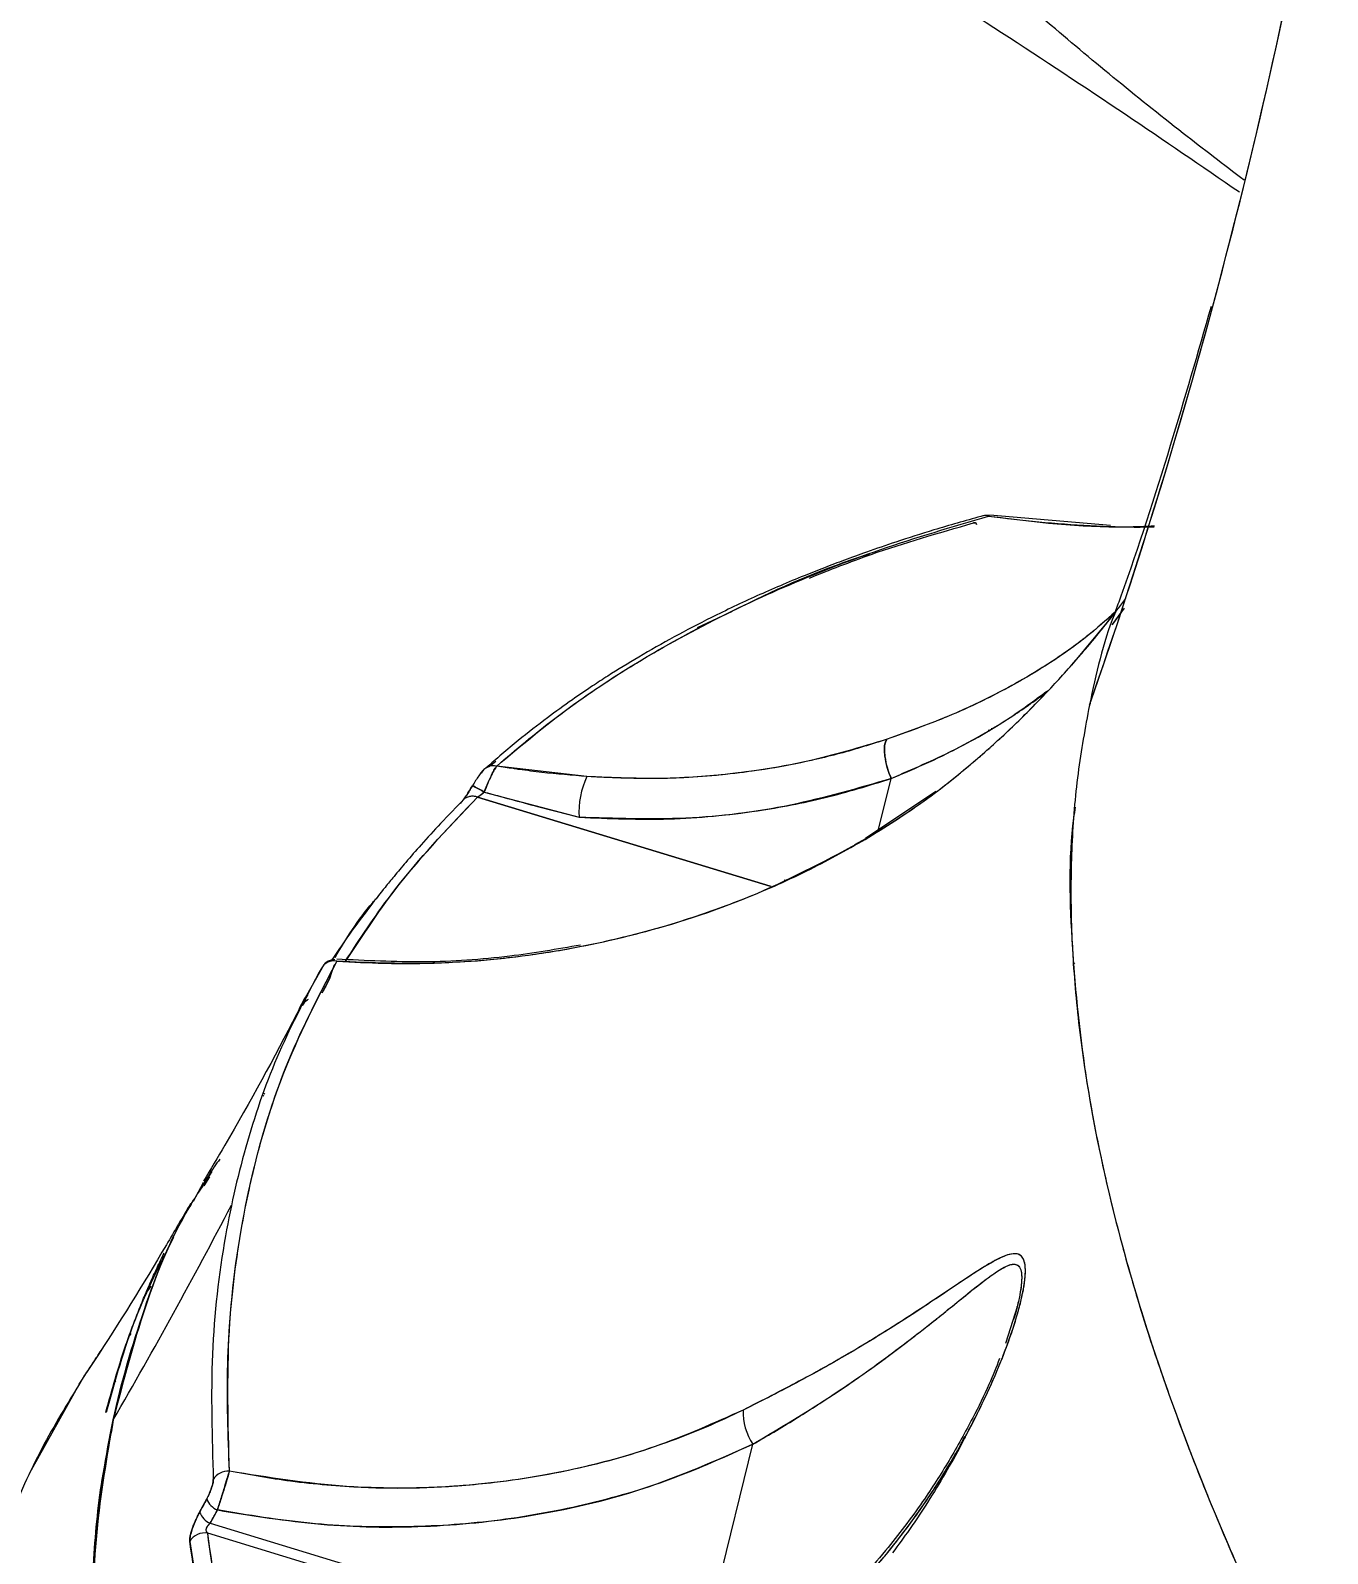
# Model space of a CAD drawing. Header units: millimetres. Extents: x -7083 to 7374, y -8368 to 7509.
# Drawn here: x 2347.6 to 2428.7, y -1793.6 to -1698.3 of the extents above; entities that cross this region are included whole.
import ezdxf

# ---------------------------------------------------------------- set-up
doc = ezdxf.new("R2010")
doc.units = ezdxf.units.MM
for name, color, linetype in [('DIKOM_ОБЪЕКТ', 7, 'Continuous'), ('DIKOM_РАЗМЕР_ЗОНА', 7, 'Continuous'), ('DIKOM_РАЗМЕР_ОБЪЕКТА', 7, 'Continuous')]:
    doc.layers.add(name, color=color, linetype=linetype)
doc.styles.add('style1', font='arial.ttf', dxfattribs={"width": 0.8})
doc.dimstyles.new('1-50', dxfattribs={"dimtxt": 300, "dimasz": 200, "dimexe": 100, "dimexo": 0, "dimgap": 100, "dimtad": 1, "dimtxsty": 'style1', "dimcen": 200, "dimclrd": 7, "dimclre": 7, "dimclrt": 7, "dimadec": 1, "dimazin": 2, "dimtfac": 1, "dimtmove": 0, "dimatfit": 2, "dimfxl": 0, "dimlwd": 25, "dimlwe": 18, "dimarcsym": 0})

# ---------------------------------------------------------------- blocks, each defined once
blk = doc.blocks.new('*D10')
at = {"layer": 'Defpoints', "color": 0, "transparency": 16777216}
for p in [(4593.55, 648.921), (-5583.425, 647.956), (4593.55, -5902.538)]:
    blk.add_point(p, dxfattribs=at)
at = {"layer": 'DIKOM_РАЗМЕР_ОБЪЕКТА', "color": 7, "lineweight": 18, "transparency": 16777216}
for p, q in [((4593.55, 648.921), (4593.55, -6002.538)), ((-5583.425, 647.956), (-5583.425, -6002.538))]:
    blk.add_line(p, q, dxfattribs=at)
at = {"layer": 'DIKOM_РАЗМЕР_ОБЪЕКТА', "color": 7, "lineweight": 25, "transparency": 16777216}
blk.add_line((-5383.425, -5902.538), (4393.55, -5902.538), dxfattribs=at)
at = {"layer": 'DIKOM_РАЗМЕР_ОБЪЕКТА', "color": 7, "transparency": 16777216}
for points in [[(-5383.425, -5869.204), (-5383.425, -5935.871), (-5583.425, -5902.538)], [(4393.55, -5869.204), (4393.55, -5935.871), (4593.55, -5902.538)]]:
    blk.add_solid(points, dxfattribs=at)
at = {"layer": 'DIKOM_РАЗМЕР_ОБЪЕКТА', "color": 7, "transparency": 16777216, "insert": (-226.127, -5649.366), "char_height": 300, "attachment_point": 5, "style": 'style1'}
blk.add_mtext('10150', dxfattribs=at)
blk = doc.blocks.new('*D11')
at = {"layer": 'Defpoints', "color": 0, "transparency": 16777216}
for p in [(-321.712, 5509.064), (-348.712, -4811.525), (5568.58, -4811.525)]:
    blk.add_point(p, dxfattribs=at)
at = {"layer": 'DIKOM_РАЗМЕР_ОБЪЕКТА', "color": 7, "lineweight": 18, "transparency": 16777216}
for p, q in [((-321.712, 5509.064), (5668.58, 5509.064)), ((-348.712, -4811.525), (5668.58, -4811.525))]:
    blk.add_line(p, q, dxfattribs=at)
at = {"layer": 'DIKOM_РАЗМЕР_ОБЪЕКТА', "color": 7, "lineweight": 25, "transparency": 16777216}
blk.add_line((5568.58, 5309.064), (5568.58, -4611.525), dxfattribs=at)
at = {"layer": 'DIKOM_РАЗМЕР_ОБЪЕКТА', "color": 7, "transparency": 16777216}
for points in [[(5535.247, 5309.064), (5601.913, 5309.064), (5568.58, 5509.064)], [(5535.247, -4611.525), (5601.913, -4611.525), (5568.58, -4811.525)]]:
    blk.add_solid(points, dxfattribs=at)
at = {"layer": 'DIKOM_РАЗМЕР_ОБЪЕКТА', "color": 7, "transparency": 16777216, "insert": (5315.306, 775.227), "char_height": 300, "attachment_point": 5, "rotation": 90, "style": 'style1'}
blk.add_mtext('10300', dxfattribs=at)
blk = doc.blocks.new('*D12')
at = {"layer": 'Defpoints', "color": 0, "transparency": 16777216}
for p in [(-621.712, 7509.064), (-373.605, -6811.526), (7273.891, -6811.526)]:
    blk.add_point(p, dxfattribs=at)
at = {"layer": 'DIKOM_РАЗМЕР_ЗОНА', "color": 7, "lineweight": 18, "transparency": 16777216}
for p, q in [((-621.712, 7509.064), (7373.891, 7509.064)), ((-373.605, -6811.526), (7373.891, -6811.526))]:
    blk.add_line(p, q, dxfattribs=at)
at = {"layer": 'DIKOM_РАЗМЕР_ЗОНА', "color": 7, "lineweight": 25, "transparency": 16777216}
blk.add_line((7273.891, 7309.064), (7273.891, -6611.526), dxfattribs=at)
at = {"layer": 'DIKOM_РАЗМЕР_ЗОНА', "color": 7, "transparency": 16777216}
for points in [[(7240.558, 7309.064), (7307.225, 7309.064), (7273.891, 7509.064)], [(7240.558, -6611.526), (7307.225, -6611.526), (7273.891, -6811.526)]]:
    blk.add_solid(points, dxfattribs=at)
at = {"layer": 'DIKOM_РАЗМЕР_ЗОНА', "color": 7, "transparency": 16777216, "insert": (7020.617, 1288.251), "char_height": 300, "attachment_point": 5, "rotation": 90, "style": 'style1'}
blk.add_mtext('14300', dxfattribs=at)
blk = doc.blocks.new('*D13')
at = {"layer": 'Defpoints', "color": 0, "transparency": 16777216}
for p in [(6593.528, 996.237), (-7083.425, 647.956), (6593.528, -8268.308)]:
    blk.add_point(p, dxfattribs=at)
at = {"layer": 'DIKOM_РАЗМЕР_ЗОНА', "color": 7, "lineweight": 18, "transparency": 16777216}
for p, q in [((6593.528, 996.237), (6593.528, -8368.308)), ((-7083.425, 647.956), (-7083.425, -8368.308))]:
    blk.add_line(p, q, dxfattribs=at)
at = {"layer": 'DIKOM_РАЗМЕР_ЗОНА', "color": 7, "lineweight": 25, "transparency": 16777216}
blk.add_line((-6883.425, -8268.308), (6393.528, -8268.308), dxfattribs=at)
at = {"layer": 'DIKOM_РАЗМЕР_ЗОНА', "color": 7, "transparency": 16777216}
for points in [[(-6883.425, -8234.975), (-6883.425, -8301.641), (-7083.425, -8268.308)], [(6393.528, -8234.975), (6393.528, -8301.641), (6593.528, -8268.308)]]:
    blk.add_solid(points, dxfattribs=at)
at = {"layer": 'DIKOM_РАЗМЕР_ЗОНА', "color": 7, "transparency": 16777216, "insert": (322.101, -8015.034), "char_height": 300, "attachment_point": 5, "style": 'style1'}
blk.add_mtext('13650', dxfattribs=at)

msp = doc.modelspace()

# ---------------------------------------------------------------- linework, layer by layer
at = {"layer": 'DIKOM_ОБЪЕКТ', "color": 7, "linetype": 'Continuous', "lineweight": 15}
for p, q in [((2407.082, -1728.695), (2407.054, -1728.7)), ((2407.55, -1728.689), (2407.483, -1728.7)), ((2415.096, -1729.296), (2407.554, -1728.645)), ((2389.272, -1735.668), (2391.473, -1734.647)), ((2415.11, -1735.077), (2412.663, -1738.015)), ((2415.82, -1734.639), (2415.195, -1735.494)), ((2415.954, -1734.447), (2415.226, -1735.453)), ((2413.842, -1740.362), (2413.828, -1740.459)), ((2407.651, -1741.979), (2407.736, -1741.965)), ((2407.454, -1742.092), (2407.545, -1742.074)), ((2376.262, -1744.364), (2376.679, -1744.024)), ((2382.371, -1744.988), (2376.732, -1744.326)), ((2400.581, -1748.387), (2401.387, -1745.112)), ((2401.387, -1745.112), (2401.387, -1745.105)), ((2401.387, -1745.112), (2401.387, -1745.105)), ((2374.712, -1746.335), (2374.44, -1746.679)), ((2375.523, -1746.27), (2393.834, -1751.849)), ((2393.834, -1751.849), (2375.523, -1746.27)), ((2375.95, -1745.952), (2381.88, -1747.532)), ((2404.176, -1745.926), (2399.793, -1748.856)), ((2399.781, -1748.884), (2399.103, -1749.252)), ((2399.82, -1748.897), (2399.767, -1748.921)), ((2399.767, -1748.921), (2399.818, -1748.898)), ((2394.709, -1751.441), (2394.793, -1751.467)), ((2393.869, -1751.86), (2393.888, -1751.866)), ((2393.888, -1751.866), (2393.869, -1751.86)), ((2365.923, -1756.763), (2364.831, -1758.669)), ((2412.855, -1756.659), (2412.883, -1756.676)), ((2365.812, -1758.503), (2366.264, -1757.645)), ((2364.813, -1758.926), (2364.62, -1759.212)), ((2364.831, -1758.669), (2364.729, -1758.847)), ((2364.65, -1759.16), (2364.62, -1759.212)), ((2362.215, -1764.792), (2362.158, -1764.856)), ((2362.126, -1764.967), (2362.172, -1764.912)), ((2358.38, -1770.379), (2358.202, -1770.713)), ((2358.282, -1770.71), (2358.927, -1769.68)), ((2358.445, -1770.588), (2358.787, -1770.016)), ((2358.202, -1770.713), (2357.75, -1771.561)), ((2354.782, -1777.304), (2355.029, -1776.987)), ((2355.097, -1776.843), (2354.833, -1777.186)), ((2409.265, -1778.151), (2409.14, -1778.547)), ((2409.264, -1778.153), (2409.272, -1778.123)), ((2409.14, -1778.547), (2408.537, -1780.447)), ((2353.721, -1780.023), (2353.83, -1779.881)), ((2353.849, -1779.821), (2353.743, -1779.961)), ((2347.642, -1788.335), (2350.73, -1782.81)), ((2352.911, -1782.841), (2352.865, -1782.793)), ((2405.97, -1786.262), (2405.637, -1786.927)), ((2389.239, -1800.949), (2392.739, -1786.737)), ((2358.15, -1790.982), (2358.595, -1790.153)), ((2359.264, -1790.848), (2358.817, -1791.679)), ((2389.012, -1801.555), (2358.654, -1792.305)), ((2358.817, -1791.679), (2389.239, -1800.949))]:
    msp.add_line(p, q, dxfattribs=at)
at = {"layer": 'DIKOM_ОБЪЕКТ', "color": 7, "linetype": 'Continuous', "lineweight": 15, "flags": 128}
for points in [[(2375.95, -1745.952), (2375.789, -1745.86), (2375.639, -1745.776), (2375.504, -1745.702), (2375.389, -1745.642), (2375.299, -1745.597), (2375.237, -1745.569), (2375.204, -1745.559), (2375.203, -1745.568)], [(2375.203, -1745.568), (2375.204, -1745.559), (2375.237, -1745.569), (2375.299, -1745.597), (2375.389, -1745.642), (2375.504, -1745.702), (2375.639, -1745.776), (2375.789, -1745.86), (2375.95, -1745.952)]]:
    msp.add_lwpolyline(points, dxfattribs=at)
at = {"layer": 'DIKOM_ОБЪЕКТ', "color": 7, "linetype": 'Continuous', "lineweight": 15}
for centre, radius, start, end in [((2077.485, -1622.88), 356.284, 340.71998, 349.87207), ((2077.386, -1622.851), 356.387, 340.72089, 348.09195), ((2407.268, -1729.486), 0.815, 74.70997, 109.13787), ((2407.268, -1729.488), 0.817, 74.73108, 105.03972), ((2376.543, -1745.206), 0.9, 77.83591, 151.93075), ((2386.897, -1747.181), 5.029, 154.14913, 184.00489), ((2375.221, -1747.129), 0.911, 70.65319, 132.84632), ((2375.22, -1747.14), 0.921, 70.82062, 123.09432), ((2366.569, -1757.45), 0.941, 79.67885, 151.50099), ((2068.374, -1619.923), 328.922, 329.83386, 332.50407), ((2395.75, -1784.74), 3.613, 177.80885, 213.5574), ((2359.905, -1789.452), 1.029, 84.08394, 150.95422), ((2359.718, -1789.743), 1.195, 200.10837, 247.66368), ((2359.275, -1790.573), 1.197, 199.98696, 247.49542), ((2358.442, -1793.322), 1.039, 78.23432, 150.93713)]:
    msp.add_arc(centre, radius, start, end, dxfattribs=at)
for points, knots in [([(2423.464, -1707.7), (2422.182, -1706.72), (2417.773, -1703.353), (2411.014, -1697.771), (2403.178, -1690.809), (2396.149, -1683.769), (2389.874, -1676.519), (2384.399, -1668.97), (2379.784, -1661.064), (2376.072, -1652.761), (2373.28, -1643.996), (2371.422, -1634.702), (2370.503, -1624.812), (2370.544, -1614.288), (2371.545, -1603.144), (2373.483, -1591.418), (2376.318, -1579.138), (2380.021, -1566.283), (2384.555, -1552.835), (2389.907, -1538.76), (2395.978, -1524.117), (2400.604, -1513.883), (2402.919, -1508.762)], [0, 0, 0, 0, 0.01956, 0.067253, 0.115504, 0.164398, 0.21405, 0.264541, 0.315386, 0.36645, 0.417806, 0.469544, 0.521749, 0.574536, 0.627679, 0.680625, 0.733473, 0.786343, 0.839356, 0.892633, 0.946271, 1, 1, 1, 1]), ([(2395.558, -1619.169), (2395.547, -1619.946), (2395.501, -1623.064), (2396.435, -1628.473), (2398.363, -1635.379), (2401.348, -1642.208), (2405.231, -1648.834), (2409.971, -1655.242), (2415.481, -1661.408), (2421.82, -1667.425), (2428.964, -1673.281), (2437.07, -1679.09), (2446.191, -1684.845), (2456.395, -1690.529), (2467.491, -1696.018), (2479.425, -1701.281), (2492.127, -1706.288), (2505.291, -1710.936), (2518.862, -1715.244), (2532.795, -1719.23), (2547.37, -1722.973), (2562.533, -1726.489), (2573.115, -1728.61), (2578.414, -1729.672)], [0, 0, 0, 0, 0.01674, 0.067172, 0.117548, 0.167989, 0.218615, 0.266628, 0.314626, 0.362355, 0.409919, 0.457418, 0.507836, 0.558413, 0.609273, 0.660218, 0.710855, 0.761302, 0.808801, 0.856338, 0.904012, 0.951927, 1, 1, 1, 1]), ([(2286.077, -1638.912), (2286.568, -1639.077), (2289.338, -1640.012), (2294.053, -1641.682), (2299.916, -1643.803), (2304.846, -1645.643), (2308.715, -1647.123), (2311.63, -1648.259), (2313.692, -1649.073), (2315.665, -1649.861), (2317.906, -1650.765), (2320.814, -1651.956), (2324.273, -1653.398), (2328.326, -1655.126), (2332.971, -1657.157), (2338.205, -1659.513), (2344.03, -1662.221), (2350.569, -1665.369), (2357.851, -1669.016), (2365.904, -1673.226), (2374.452, -1677.901), (2383.211, -1682.912), (2391.907, -1688.103), (2402.915, -1694.948), (2413.371, -1701.712), (2420.799, -1706.807), (2423.166, -1708.431)], [0, 0, 0, 0, 0.009928, 0.056001, 0.09569, 0.129181, 0.156598, 0.17486, 0.188983, 0.198981, 0.215475, 0.235176, 0.259063, 0.287154, 0.319487, 0.356127, 0.397178, 0.442797, 0.495725, 0.554246, 0.618696, 0.68516, 0.751576, 0.817982, 0.94201, 1, 1, 1, 1]), ([(2421.394, -1715.59), (2420.558, -1718.494), (2418.808, -1724.567), (2416.768, -1730.927), (2415.511, -1734.365), (2415.391, -1734.693)], [0, 0, 0, 0, 0.453325, 0.947962, 1, 1, 1, 1]), ([(2407, -1728.717), (2406.015, -1728.995), (2404.212, -1729.505), (2401.842, -1730.263), (2399.985, -1730.898), (2398.497, -1731.437), (2397.201, -1731.929), (2395.357, -1732.661), (2392.974, -1733.68), (2390.271, -1734.963), (2387.818, -1736.241), (2385.664, -1737.464), (2383.983, -1738.497), (2382.606, -1739.393), (2381.338, -1740.256), (2379.779, -1741.385), (2377.951, -1742.799), (2376.708, -1743.878), (2376.036, -1744.461)], [0, 0, 0, 0, 0.077817, 0.142465, 0.193999, 0.233015, 0.2692, 0.306063, 0.395026, 0.484336, 0.560115, 0.634761, 0.70283, 0.737106, 0.783777, 0.843119, 0.915172, 1, 1, 1, 1]), ([(2376.732, -1744.326), (2377.916, -1743.32), (2380.34, -1741.258), (2384.528, -1738.392), (2389.281, -1735.637), (2394.683, -1733.067), (2400.714, -1730.693), (2405.201, -1729.372), (2407.483, -1728.7)], [0, 0, 0, 0, 0.148913, 0.304999, 0.468511, 0.639545, 0.816758, 1, 1, 1, 1]), ([(2396.282, -1732.57), (2397.549, -1732.066), (2400.778, -1730.782), (2404.358, -1729.751), (2406.534, -1729.125)], [0, 0, 0, 0, 0.392382, 1, 1, 1, 1]), ([(2406.534, -1729.125), (2406.585, -1729.116), (2406.68, -1729.1), (2406.71, -1729.182), (2406.723, -1729.22)], [0, 0, 0, 0, 0.537264, 1, 1, 1, 1]), ([(2406.723, -1729.22), (2406.724, -1729.213), (2406.731, -1729.145), (2406.66, -1729.112), (2406.576, -1729.121), (2406.534, -1729.125)], [0, 0, 0, 0, 0.056142, 0.527797, 1, 1, 1, 1]), ([(2407.514, -1728.665), (2407.452, -1728.658), (2407.338, -1728.644), (2407.204, -1728.672), (2407.143, -1728.685)], [0, 0, 0, 0, 0.548108, 1, 1, 1, 1]), ([(2407.483, -1728.7), (2410.341, -1729.059), (2413.785, -1729.492), (2417.272, -1729.332), (2417.865, -1729.304)], [0, 0, 0, 0, 0.829888, 1, 1, 1, 1]), ([(2407.483, -1728.7), (2408.528, -1728.829), (2410.636, -1729.088), (2413.802, -1729.297), (2416.209, -1729.403), (2417.545, -1729.374), (2417.834, -1729.367)], [0, 0, 0, 0, 0.305312, 0.615628, 0.916744, 1, 1, 1, 1]), ([(2376.732, -1744.326), (2378.23, -1743.069), (2381.222, -1740.559), (2386.372, -1737.229), (2392.402, -1734.099), (2396.949, -1732.036), (2399.829, -1731.129), (2400.027, -1731.067)], [0, 0, 0, 0, 0.234991, 0.469374, 0.703511, 0.979625, 1, 1, 1, 1]), ([(2399.767, -1748.921), (2401.002, -1748.145), (2403.462, -1746.599), (2406.494, -1744.159), (2409, -1741.884), (2411.031, -1739.841), (2412.811, -1737.882), (2414.309, -1736.1), (2415.355, -1734.796), (2415.899, -1734.074), (2416.062, -1733.858)], [0, 0, 0, 0, 0.193151, 0.384928, 0.512735, 0.642321, 0.769322, 0.869162, 0.960906, 1, 1, 1, 1]), ([(2399.767, -1748.921), (2400.988, -1748.154), (2403.423, -1746.625), (2406.814, -1743.906), (2409.985, -1740.962), (2412.572, -1738.169), (2414.358, -1736.057), (2415.151, -1735.03), (2415.392, -1734.718)], [0, 0, 0, 0, 0.201293, 0.401776, 0.60396, 0.806222, 0.941218, 1, 1, 1, 1]), ([(2415.413, -1734.678), (2414.834, -1735.2), (2413.783, -1736.146), (2411.966, -1737.462), (2410.161, -1738.619), (2407.828, -1739.919), (2404.911, -1741.302), (2402.368, -1742.214), (2401.14, -1742.654)], [0, 0, 0, 0, 0.174727, 0.31738, 0.454674, 0.586967, 0.800585, 1, 1, 1, 1]), ([(2415.408, -1734.689), (2414.8, -1735.231), (2413.507, -1736.383), (2411.072, -1738.085), (2408.184, -1739.75), (2404.906, -1741.302), (2402.398, -1742.202), (2401.14, -1742.654)], [0, 0, 0, 0, 0.18221, 0.387028, 0.591914, 0.795307, 1, 1, 1, 1]), ([(2415.415, -1734.702), (2415.393, -1734.753), (2414.629, -1736.559), (2414.202, -1738.568), (2413.787, -1740.519)], [0, 0, 0, 0, 0.028726, 1, 1, 1, 1]), ([(2415.407, -1734.694), (2415.415, -1734.672), (2415.43, -1734.633), (2415.427, -1734.646), (2415.414, -1734.675), (2415.4, -1734.703), (2415.394, -1734.714), (2415.392, -1734.718)], [0, 0, 0, 0, 0.310913, 0.569017, 0.774447, 0.927233, 1, 1, 1, 1]), ([(2401.387, -1745.105), (2402.184, -1744.771), (2403.786, -1744.099), (2405.997, -1742.987), (2407.767, -1741.974), (2409.168, -1741.08), (2410.229, -1740.353), (2410.893, -1739.852), (2411.211, -1739.612)], [0, 0, 0, 0, 0.208549, 0.418846, 0.632155, 0.753751, 0.881711, 1, 1, 1, 1]), ([(2401.387, -1745.105), (2402.708, -1744.533), (2405.352, -1743.388), (2408.579, -1741.536), (2410.328, -1740.236), (2411.122, -1739.647)], [0, 0, 0, 0, 0.352936, 0.706566, 1, 1, 1, 1]), ([(2413.787, -1740.519), (2413.526, -1741.932), (2413.001, -1744.765), (2412.641, -1749.268), (2412.596, -1753.943), (2412.897, -1758.79), (2413.53, -1763.812), (2414.509, -1769.049), (2415.728, -1774.033), (2417.096, -1778.719), (2418.537, -1783.067), (2420.208, -1787.592), (2422.085, -1792.204), (2423.839, -1796.167), (2425.365, -1799.422), (2426.63, -1802.021), (2427.977, -1804.687), (2429.407, -1807.421), (2430.925, -1810.224), (2432.532, -1813.096), (2434.539, -1816.571), (2437.035, -1820.729), (2440.13, -1825.655), (2443.562, -1830.878), (2447.243, -1836.238), (2450.756, -1841.151), (2454.031, -1845.582), (2456.99, -1849.481), (2460.358, -1853.809), (2462.93, -1857.023), (2464.729, -1859.234), (2465.331, -1859.97), (2465.945, -1860.718), (2466.571, -1861.478), (2467.21, -1862.249), (2467.968, -1863.16), (2468.965, -1864.352), (2470.328, -1865.97), (2472.081, -1868.029), (2474.24, -1870.533), (2476.717, -1873.365), (2479.248, -1876.215), (2482.192, -1879.485), (2485.359, -1882.943), (2489.1, -1886.952), (2494.035, -1892.146), (2500.309, -1898.566), (2507.641, -1905.846), (2512.538, -1910.532), (2514.892, -1912.785)], [0, 0, 0, 0, 0.03561, 0.071387, 0.107334, 0.142909, 0.17837, 0.214347, 0.25084, 0.277912, 0.30553, 0.333695, 0.362407, 0.389973, 0.404944, 0.420175, 0.435666, 0.451416, 0.467427, 0.483697, 0.500228, 0.525993, 0.553055, 0.581416, 0.611075, 0.6394, 0.659695, 0.681119, 0.700609, 0.727229, 0.73096, 0.734746, 0.73859, 0.74249, 0.746446, 0.750459, 0.756487, 0.764749, 0.775247, 0.787982, 0.802952, 0.818343, 0.831216, 0.852419, 0.870521, 0.891521, 0.930348, 0.966508, 1, 1, 1, 1]), ([(2401.14, -1742.654), (2399.462, -1743.16), (2396.11, -1744.171), (2391.215, -1744.9), (2386.626, -1745.19), (2383.789, -1745.055), (2382.371, -1744.988)], [0, 0, 0, 0, 0.279685, 0.55854, 0.779321, 1, 1, 1, 1]), ([(2401.14, -1742.654), (2400.158, -1742.964), (2398.177, -1743.59), (2395.088, -1744.284), (2391.456, -1744.857), (2387.206, -1745.198), (2384.007, -1745.059), (2382.371, -1744.988)], [0, 0, 0, 0, 0.16451, 0.332073, 0.502235, 0.745355, 1, 1, 1, 1]), ([(2401.14, -1742.654), (2401.098, -1742.708), (2401.014, -1742.816), (2400.963, -1743.129), (2400.968, -1743.506), (2401.037, -1744.004), (2401.176, -1744.56), (2401.326, -1744.947), (2401.387, -1745.105)], [0, 0, 0, 0, 0.163427, 0.325687, 0.479557, 0.619387, 0.844961, 1, 1, 1, 1]), ([(2401.387, -1745.105), (2401.322, -1744.938), (2401.167, -1744.536), (2401.03, -1743.966), (2400.967, -1743.473), (2400.965, -1743.108), (2401.018, -1742.809), (2401.099, -1742.706), (2401.14, -1742.654)], [0, 0, 0, 0, 0.164471, 0.394129, 0.533242, 0.684353, 0.842114, 1, 1, 1, 1]), ([(2375.934, -1744.541), (2375.887, -1744.588), (2375.795, -1744.683), (2375.608, -1744.936), (2375.407, -1745.234), (2375.274, -1745.452), (2375.208, -1745.56)], [0, 0, 0, 0, 0.260428, 0.513371, 0.759374, 1, 1, 1, 1]), ([(2376.732, -1744.326), (2376.686, -1744.387), (2376.589, -1744.516), (2376.391, -1744.9), (2376.168, -1745.392), (2376.023, -1745.765), (2375.95, -1745.952)], [0, 0, 0, 0, 0.237119, 0.499193, 0.749013, 1, 1, 1, 1]), ([(2375.95, -1745.952), (2376.03, -1745.746), (2376.192, -1745.334), (2376.417, -1744.847), (2376.603, -1744.496), (2376.689, -1744.383), (2376.732, -1744.326)], [0, 0, 0, 0, 0.276106, 0.55434, 0.77615, 1, 1, 1, 1]), ([(2382.371, -1744.988), (2381.432, -1744.91), (2380.025, -1744.794), (2378.611, -1744.61), (2378.131, -1744.543), (2378.098, -1744.538), (2377.976, -1744.521), (2377.515, -1744.454), (2377.079, -1744.383), (2376.732, -1744.326)], [0, 0, 0, 0, 0.500173, 0.750055, 0.750631, 0.755173, 0.767792, 0.815489, 1, 1, 1, 1]), ([(2375.208, -1745.56), (2375.147, -1745.664), (2375.025, -1745.87), (2374.851, -1746.137), (2374.701, -1746.349), (2374.634, -1746.425), (2374.6, -1746.463)], [0, 0, 0, 0, 0.256358, 0.508412, 0.756177, 1, 1, 1, 1]), ([(2374.601, -1746.487), (2374.656, -1746.413), (2374.772, -1746.257), (2374.984, -1745.935), (2375.13, -1745.69), (2375.203, -1745.568)], [0, 0, 0, 0, 0.314607, 0.65675, 1, 1, 1, 1]), ([(2381.88, -1747.532), (2383.757, -1747.609), (2387.504, -1747.764), (2392.645, -1747.248), (2397.289, -1746.379), (2400.019, -1745.535), (2401.387, -1745.112)], [0, 0, 0, 0, 0.28107, 0.560994, 0.780014, 1, 1, 1, 1]), ([(2401.387, -1745.112), (2399.309, -1745.72), (2395.144, -1746.939), (2388.565, -1747.757), (2384.11, -1747.607), (2381.88, -1747.532)], [0, 0, 0, 0, 0.332381, 0.665938, 1, 1, 1, 1]), ([(2374.717, -1746.368), (2374.212, -1746.885), (2373.28, -1747.839), (2372.063, -1749.174), (2371.1, -1750.277), (2370.354, -1751.164), (2369.623, -1752.06), (2368.742, -1753.18), (2367.592, -1754.716), (2366.794, -1755.888), (2366.351, -1756.538)], [0, 0, 0, 0, 0.158407, 0.292504, 0.402331, 0.487913, 0.555324, 0.666214, 0.815138, 1, 1, 1, 1]), ([(2367.256, -1756.549), (2368.169, -1755.144), (2370.485, -1751.583), (2373.622, -1748.274), (2375.523, -1746.27)], [0, 0, 0, 0, 0.394345, 1, 1, 1, 1]), ([(2367.28, -1756.55), (2368.367, -1754.889), (2370.695, -1751.333), (2373.844, -1748.03), (2375.523, -1746.27)], [0, 0, 0, 0, 0.466961, 1, 1, 1, 1]), ([(2375.523, -1746.27), (2375.549, -1746.252), (2375.601, -1746.216), (2375.75, -1746.107), (2375.873, -1746.011), (2375.95, -1745.952)], [0, 0, 0, 0, 0.262273, 0.538842, 1, 1, 1, 1]), ([(2375.523, -1746.27), (2375.546, -1746.255), (2375.594, -1746.222), (2375.699, -1746.145), (2375.82, -1746.054), (2375.904, -1745.988), (2375.95, -1745.952)], [0, 0, 0, 0, 0.23466, 0.498713, 0.720617, 1, 1, 1, 1]), ([(2375.95, -1745.952), (2377.06, -1746.256), (2379.035, -1746.798), (2381.014, -1747.308), (2381.88, -1747.532)], [0, 0, 0, 0, 0.562364, 1, 1, 1, 1]), ([(2412.896, -1746.894), (2412.861, -1747.125), (2412.452, -1749.848), (2412.619, -1755.6), (2413.468, -1764.166), (2415.434, -1773.311), (2418.369, -1782.908), (2422.288, -1792.92), (2427.152, -1803.299), (2432.959, -1814.042), (2439.707, -1825.145), (2447.519, -1836.771), (2456.401, -1848.863), (2466.348, -1861.356), (2477.16, -1874.001), (2488.851, -1886.795), (2501.351, -1899.732), (2510.37, -1908.426), (2514.892, -1912.785)], [0, 0, 0, 0, 0.00603, 0.071124, 0.136232, 0.201557, 0.266878, 0.331789, 0.396487, 0.461167, 0.526018, 0.591237, 0.659787, 0.727901, 0.795764, 0.863591, 0.931597, 1, 1, 1, 1]), ([(2366.738, -1756.524), (2368.871, -1756.611), (2373.127, -1756.782), (2379.548, -1756.144), (2386.229, -1754.757), (2393.107, -1752.482), (2397.546, -1750.108), (2399.767, -1748.921)], [0, 0, 0, 0, 0.186957, 0.372975, 0.560489, 0.780104, 1, 1, 1, 1]), ([(2366.738, -1756.524), (2367.722, -1756.581), (2369.893, -1756.706), (2373.323, -1756.662), (2376.91, -1756.403), (2380.434, -1755.923), (2384.196, -1755.182), (2388.078, -1754.133), (2392.184, -1752.677), (2396.054, -1750.993), (2398.559, -1749.595), (2399.767, -1748.921)], [0, 0, 0, 0, 0.086433, 0.190699, 0.299475, 0.399892, 0.500169, 0.632799, 0.749125, 0.879049, 1, 1, 1, 1]), ([(2366.619, -1756.299), (2367.321, -1755.128), (2368.072, -1753.877), (2369.107, -1752.714), (2369.173, -1752.639)], [0, 0, 0, 0, 0.93616, 1, 1, 1, 1]), ([(2381.97, -1755.525), (2380.499, -1755.779), (2377.256, -1756.34), (2372.142, -1756.677), (2368.544, -1756.496), (2366.728, -1756.405)], [0, 0, 0, 0, 0.291642, 0.642649, 1, 1, 1, 1]), ([(2365.742, -1757.001), (2364.827, -1758.722), (2362.999, -1762.159), (2361.04, -1767.755), (2359.59, -1774.017), (2358.769, -1781.017), (2358.927, -1786.304), (2359.005, -1788.952)], [0, 0, 0, 0, 0.187055, 0.373578, 0.559887, 0.779614, 1, 1, 1, 1]), ([(2360.011, -1788.428), (2359.933, -1785.459), (2359.776, -1779.498), (2360.972, -1771.253), (2363.135, -1763.49), (2365.537, -1758.845), (2366.738, -1756.524)], [0, 0, 0, 0, 0.247897, 0.497709, 0.749053, 1, 1, 1, 1]), ([(2360.011, -1788.428), (2359.933, -1786.179), (2359.778, -1781.687), (2360.336, -1775.35), (2361.551, -1768.973), (2363.547, -1762.613), (2365.673, -1758.556), (2366.738, -1756.524)], [0, 0, 0, 0, 0.187054, 0.373578, 0.559887, 0.779614, 1, 1, 1, 1]), ([(2366.609, -1756.433), (2366.557, -1756.435), (2366.457, -1756.438), (2366.311, -1756.481), (2366.136, -1756.557), (2366.014, -1756.631), (2365.944, -1756.725), (2365.937, -1756.734)], [0, 0, 0, 0, 0.186427, 0.354356, 0.538683, 0.957211, 1, 1, 1, 1]), ([(2366.582, -1756.729), (2366.539, -1756.844), (2366.448, -1757.086), (2366.327, -1757.454), (2366.264, -1757.645)], [0, 0, 0, 0, 0.480072, 1, 1, 1, 1]), ([(2366.264, -1757.645), (2366.338, -1757.42), (2366.449, -1757.08), (2366.526, -1756.881), (2366.552, -1756.814)], [0, 0, 0, 0, 0.664411, 1, 1, 1, 1]), ([(2366.264, -1757.645), (2366.18, -1757.805), (2366.03, -1758.092), (2365.879, -1758.378), (2365.812, -1758.503)], [0, 0, 0, 0, 0.56, 1, 1, 1, 1]), ([(2364.712, -1758.844), (2364.549, -1759.169), (2362.99, -1762.268), (2360.889, -1766.089), (2358.834, -1769.546), (2358.388, -1770.296)], [0, 0, 0, 0, 0.084101, 0.801323, 1, 1, 1, 1]), ([(2364.905, -1758.625), (2364.9, -1758.635), (2364.852, -1758.725), (2364.774, -1758.874), (2364.679, -1759.057), (2364.61, -1759.193), (2364.568, -1759.279), (2364.549, -1759.326), (2364.592, -1759.258), (2364.62, -1759.212)], [0, 0, 0, 0, 0.017656, 0.157574, 0.298142, 0.438483, 0.578354, 0.719514, 1, 1, 1, 1]), ([(2364.62, -1759.212), (2364.59, -1759.26), (2364.53, -1759.357), (2364.62, -1759.172), (2364.756, -1758.908), (2364.86, -1758.712), (2364.889, -1758.655)], [0, 0, 0, 0, 0.323318, 0.645107, 0.898062, 1, 1, 1, 1]), ([(2364.64, -1759.176), (2364.654, -1759.157), (2364.679, -1759.12), (2364.766, -1759.037), (2364.861, -1758.958), (2364.935, -1758.918), (2364.958, -1758.905)], [0, 0, 0, 0, 0.341933, 0.640289, 0.89032, 1, 1, 1, 1]), ([(2359.409, -1768.909), (2359.293, -1769.068), (2358.916, -1769.587), (2358.578, -1770.144), (2358.343, -1770.531)], [0, 0, 0, 0, 0.305415, 1, 1, 1, 1]), ([(2358.488, -1770.356), (2358.24, -1770.73), (2356.651, -1773.126), (2354.621, -1778.022), (2353.37, -1782.828), (2352.75, -1785.209)], [0, 0, 0, 0, 0.085301, 0.546795, 1, 1, 1, 1]), ([(2357.582, -1771.681), (2357.08, -1772.547), (2355.134, -1775.905), (2352.8, -1779.668), (2350.922, -1782.49), (2350.596, -1782.979)], [0, 0, 0, 0, 0.223021, 0.8653, 1, 1, 1, 1]), ([(2509.609, -2009.061), (2504.697, -2005.071), (2494.891, -1997.104), (2480.894, -1985.13), (2467.485, -1973.199), (2454.72, -1961.321), (2442.585, -1949.496), (2431.304, -1937.949), (2420.842, -1926.681), (2411.205, -1915.73), (2402.237, -1904.932), (2393.977, -1894.337), (2386.276, -1883.749), (2379.177, -1873.178), (2372.737, -1862.642), (2367.101, -1852.35), (2362.297, -1842.344), (2358.357, -1832.679), (2355.352, -1823.581), (2353.22, -1815.038), (2351.906, -1807.021), (2351.361, -1799.36), (2351.601, -1792.061), (2352.624, -1784.99), (2354.606, -1778.289), (2356.322, -1773.832), (2357.599, -1771.802), (2357.648, -1771.724)], [0, 0, 0, 0, 0.042906, 0.085648, 0.128174, 0.170587, 0.212988, 0.255476, 0.295708, 0.336166, 0.376482, 0.416598, 0.456599, 0.498994, 0.541456, 0.584086, 0.626973, 0.669751, 0.712299, 0.752299, 0.792271, 0.832299, 0.872469, 0.912867, 0.955705, 0.998292, 1, 1, 1, 1]), ([(2356.519, -1773.809), (2355.671, -1775.471), (2353.91, -1778.92), (2352.859, -1782.768), (2352.315, -1784.761)], [0, 0, 0, 0, 0.481796, 1, 1, 1, 1]), ([(2352.287, -1784.745), (2352.667, -1783.363), (2353.145, -1781.624), (2353.863, -1779.611), (2354.246, -1778.601), (2354.645, -1777.614), (2355.06, -1776.65), (2355.487, -1775.707), (2355.787, -1775.092), (2355.935, -1774.786)], [0, 0, 0, 0, 0.398703, 0.501787, 0.603743, 0.70457, 0.804268, 0.902837, 1, 1, 1, 1]), ([(2388.175, -1803.654), (2389.635, -1802.94), (2392.556, -1801.511), (2396.435, -1798.53), (2399.883, -1795.15), (2402.889, -1791.408), (2405.47, -1787.415), (2407.265, -1783.932), (2408.453, -1781.114), (2409.193, -1779.013), (2409.722, -1777.005), (2409.858, -1775.421), (2409.445, -1774.761), (2408.703, -1774.841), (2407.635, -1775.36), (2406.225, -1776.265), (2403.996, -1777.774), (2400.932, -1779.781), (2396.852, -1782.202), (2393.709, -1783.803), (2392.14, -1784.602)], [0, 0, 0, 0, 0.069382, 0.138832, 0.208606, 0.278052, 0.348159, 0.418735, 0.4541, 0.489907, 0.525967, 0.562455, 0.594839, 0.62705, 0.659044, 0.706141, 0.752666, 0.835464, 0.917837, 1, 1, 1, 1]), ([(2388.175, -1803.654), (2389.018, -1803.264), (2390.742, -1802.467), (2393.228, -1800.924), (2395.954, -1798.894), (2398.829, -1796.248), (2401.345, -1793.373), (2403.345, -1790.672), (2404.884, -1788.305), (2406.167, -1786.05), (2407.199, -1783.999), (2408.054, -1782.09), (2408.77, -1780.253), (2409.265, -1778.722), (2409.552, -1777.612), (2409.767, -1776.535), (2409.821, -1775.637), (2409.651, -1775.087), (2409.423, -1774.864), (2409.107, -1774.803), (2408.623, -1774.891), (2407.873, -1775.236), (2406.871, -1775.847), (2405.732, -1776.6), (2404.14, -1777.673), (2401.923, -1779.14), (2398.974, -1780.951), (2395.736, -1782.786), (2393.341, -1783.996), (2392.14, -1784.602)], [0, 0, 0, 0, 0.039742, 0.081241, 0.124816, 0.185356, 0.249423, 0.290749, 0.332789, 0.374196, 0.406561, 0.436536, 0.470211, 0.499317, 0.515779, 0.530814, 0.562329, 0.57786, 0.593889, 0.608987, 0.625461, 0.654491, 0.688432, 0.718233, 0.750629, 0.812861, 0.875439, 0.937563, 1, 1, 1, 1]), ([(2392.739, -1786.737), (2394.229, -1785.85), (2397.214, -1784.072), (2401.092, -1781.355), (2404.018, -1779.081), (2406.154, -1777.338), (2407.505, -1776.263), (2408.528, -1775.591), (2409.239, -1775.37), (2409.599, -1775.864), (2409.522, -1777.027), (2409.303, -1778.086), (2409.096, -1778.754), (2409.043, -1778.927)], [0, 0, 0, 0, 0.168076, 0.336851, 0.505997, 0.600346, 0.694703, 0.757552, 0.81905, 0.878998, 0.929905, 0.981841, 1, 1, 1, 1]), ([(2392.739, -1786.737), (2393.177, -1786.483), (2394.075, -1785.962), (2395.371, -1785.174), (2396.633, -1784.379), (2397.87, -1783.57), (2399, -1782.805), (2400.122, -1782.015), (2401.279, -1781.176), (2402.408, -1780.327), (2403.456, -1779.512), (2404.458, -1778.716), (2405.517, -1777.857), (2406.59, -1776.99), (2407.587, -1776.214), (2408.346, -1775.705), (2408.864, -1775.488), (2409.196, -1775.461), (2409.435, -1775.622), (2409.558, -1776.015), (2409.557, -1776.623), (2409.444, -1777.385), (2409.275, -1778.145), (2409.132, -1778.642), (2409.075, -1778.842)], [0, 0, 0, 0, 0.048548, 0.099574, 0.149185, 0.198386, 0.251422, 0.292851, 0.346335, 0.409475, 0.454334, 0.503272, 0.565872, 0.628563, 0.691713, 0.755475, 0.789215, 0.819249, 0.851811, 0.882914, 0.913489, 0.946863, 0.978675, 1, 1, 1, 1]), ([(2351.252, -1782.01), (2351.338, -1781.877), (2351.512, -1781.61), (2351.794, -1781.176), (2351.915, -1780.994), (2351.988, -1780.883)], [0, 0, 0, 0, 0.280977, 0.561592, 1, 1, 1, 1]), ([(2408.169, -1781.385), (2407.955, -1781.921), (2407.46, -1783.158), (2406.41, -1785.292), (2405.05, -1787.75), (2403.249, -1790.551), (2400.93, -1793.631), (2397.762, -1797.085), (2394.352, -1799.928), (2391.028, -1802.075), (2389.13, -1802.966), (2388.149, -1803.425)], [0, 0, 0, 0, 0.061031, 0.140884, 0.243187, 0.344017, 0.469927, 0.621466, 0.799027, 0.896193, 1, 1, 1, 1]), ([(2350.73, -1782.81), (2349.889, -1784.184), (2348.185, -1786.971), (2346.149, -1791.53), (2344.542, -1796.303), (2343.397, -1801.328), (2342.655, -1806.593), (2342.551, -1810.379), (2342.497, -1812.309)], [0, 0, 0, 0, 0.162233, 0.328899, 0.5, 0.65999, 0.826657, 1, 1, 1, 1]), ([(2350.73, -1782.81), (2350.758, -1782.767), (2350.814, -1782.682), (2350.992, -1782.409), (2351.153, -1782.161), (2351.252, -1782.01)], [0, 0, 0, 0, 0.280659, 0.561278, 1, 1, 1, 1]), ([(2392.14, -1784.602), (2390.306, -1785.419), (2386.647, -1787.05), (2380.741, -1788.595), (2374.3, -1789.491), (2367.326, -1789.593), (2362.45, -1788.817), (2360.011, -1788.428)], [0, 0, 0, 0, 0.186878, 0.372756, 0.560226, 0.780002, 1, 1, 1, 1]), ([(2392.14, -1784.602), (2391.37, -1784.966), (2389.793, -1785.711), (2387.28, -1786.682), (2384.742, -1787.506), (2382.149, -1788.188), (2379.475, -1788.74), (2376.234, -1789.217), (2372.499, -1789.503), (2368.235, -1789.484), (2364.059, -1789.149), (2361.287, -1788.655), (2360.011, -1788.428)], [0, 0, 0, 0, 0.079329, 0.162671, 0.24989, 0.326002, 0.409541, 0.50025, 0.624941, 0.749356, 0.88463, 1, 1, 1, 1]), ([(2352.75, -1785.209), (2352.349, -1787.52), (2351.541, -1792.182), (2351.37, -1799.779), (2351.922, -1806.955), (2352.987, -1813.573), (2353.971, -1818.006), (2354.766, -1821.069), (2355.206, -1822.671), (2355.675, -1824.289), (2356.172, -1825.924), (2356.699, -1827.575), (2357.741, -1830.7), (2359.484, -1835.461), (2362.234, -1842.063), (2365.539, -1849.141), (2369.286, -1856.386), (2373.447, -1863.761), (2377.797, -1870.913), (2381.083, -1875.973), (2382.949, -1878.755), (2383.419, -1879.452), (2383.894, -1880.153), (2384.374, -1880.856), (2384.858, -1881.563), (2385.347, -1882.272), (2385.841, -1882.985), (2386.588, -1884.056), (2387.728, -1885.676), (2389.416, -1888.039), (2391.567, -1890.993), (2394.216, -1894.55), (2397.404, -1898.722), (2401.17, -1903.515), (2405.564, -1908.937), (2410.128, -1914.388), (2414.768, -1919.77), (2419.379, -1924.982), (2423.169, -1929.153), (2425.953, -1932.164), (2427.574, -1933.904), (2429.238, -1935.676), (2430.945, -1937.478), (2432.696, -1939.312), (2434.492, -1941.177), (2436.332, -1943.073), (2440.929, -1947.769), (2448.341, -1955.15), (2458.75, -1965.099), (2469.148, -1974.673), (2479.469, -1983.856), (2489.66, -1992.632), (2499.642, -2000.995), (2506.342, -2006.417), (2509.609, -2009.061)], [0, 0, 0, 0, 0.044823, 0.090408, 0.136755, 0.167763, 0.199103, 0.207367, 0.215653, 0.223962, 0.232293, 0.240648, 0.249025, 0.279393, 0.311249, 0.344592, 0.379422, 0.411304, 0.444337, 0.474359, 0.477356, 0.480362, 0.483376, 0.486398, 0.48943, 0.49247, 0.495518, 0.498575, 0.506202, 0.516233, 0.528669, 0.543639, 0.561052, 0.580908, 0.603208, 0.627951, 0.647649, 0.668662, 0.690988, 0.697817, 0.70476, 0.711817, 0.718988, 0.726273, 0.733673, 0.741186, 0.748814, 0.789423, 0.828457, 0.865916, 0.9018, 0.936109, 0.968842, 1, 1, 1, 1]), ([(2352.658, -1785.833), (2352.458, -1786.755), (2351.896, -1789.354), (2351.42, -1794.219), (2351.286, -1800.447), (2351.795, -1807.341), (2353.052, -1815.39), (2355.358, -1824.721), (2359.029, -1835.452), (2363.832, -1846.64), (2369.75, -1858.249), (2376.758, -1870.235), (2384.84, -1882.566), (2393.966, -1895.207), (2404.119, -1908.126), (2415.264, -1921.282), (2427.094, -1934.332), (2439.495, -1947.217), (2452.366, -1959.894), (2463.431, -1970.255), (2472.266, -1978.25), (2478.476, -1983.755), (2483.283, -1987.934), (2486.661, -1990.836), (2488.906, -1992.753), (2491.657, -1995.086), (2495.088, -1997.968), (2499.222, -2001.404), (2504.068, -2005.385), (2507.578, -2008.216), (2509.444, -2009.721)], [0, 0, 0, 0, 0.018164, 0.051183, 0.090467, 0.129747, 0.169025, 0.222579, 0.276129, 0.329772, 0.383358, 0.436899, 0.490437, 0.543973, 0.597509, 0.65113, 0.704713, 0.754676, 0.804638, 0.854599, 0.876584, 0.898567, 0.919252, 0.925667, 0.93266, 0.941785, 0.953084, 0.966569, 0.982226, 1, 1, 1, 1]), ([(2406.047, -1786.207), (2405.995, -1786.312), (2405.639, -1787.033), (2404.901, -1788.346), (2403.79, -1790.2), (2402.65, -1791.929), (2401.833, -1793.04), (2401.477, -1793.523)], [0, 0, 0, 0, 0.041172, 0.28334, 0.52457, 0.7931, 1, 1, 1, 1]), ([(2359.264, -1790.848), (2361.42, -1791.197), (2365.724, -1791.895), (2372.227, -1791.99), (2378.997, -1791.319), (2385.973, -1789.726), (2390.481, -1787.735), (2392.739, -1786.737)], [0, 0, 0, 0, 0.186758, 0.372879, 0.560485, 0.779855, 1, 1, 1, 1]), ([(2392.739, -1786.737), (2391.043, -1787.509), (2387.646, -1789.055), (2382.201, -1790.622), (2376.584, -1791.627), (2370.839, -1791.999), (2365.035, -1791.805), (2361.186, -1791.167), (2359.264, -1790.848)], [0, 0, 0, 0, 0.166427, 0.333158, 0.499858, 0.666545, 0.833401, 1, 1, 1, 1]), ([(2360.011, -1788.428), (2359.976, -1788.549), (2359.906, -1788.791), (2359.715, -1789.419), (2359.49, -1790.145), (2359.339, -1790.613), (2359.264, -1790.848)], [0, 0, 0, 0, 0.249981, 0.499714, 0.749408, 1, 1, 1, 1]), ([(2359.264, -1790.848), (2359.347, -1790.588), (2359.515, -1790.064), (2359.747, -1789.313), (2359.92, -1788.74), (2359.981, -1788.532), (2360.011, -1788.428)], [0, 0, 0, 0, 0.27585, 0.55754, 0.780075, 1, 1, 1, 1]), ([(2358.595, -1790.153), (2358.651, -1790.043), (2358.736, -1789.877), (2358.834, -1789.638), (2358.898, -1789.465), (2358.949, -1789.302), (2358.998, -1789.108), (2359.002, -1789.014), (2359.005, -1788.952)], [0, 0, 0, 0, 0.250036, 0.375816, 0.500381, 0.625167, 0.750599, 1, 1, 1, 1]), ([(2359.005, -1788.952), (2359.001, -1789.024), (2358.992, -1789.168), (2358.883, -1789.518), (2358.743, -1789.864), (2358.645, -1790.057), (2358.595, -1790.153)], [0, 0, 0, 0, 0.280262, 0.559366, 0.779353, 1, 1, 1, 1]), ([(2358.595, -1790.153), (2358.512, -1790.308), (2358.364, -1790.585), (2358.215, -1790.861), (2358.15, -1790.982)], [0, 0, 0, 0, 0.56, 1, 1, 1, 1]), ([(2357.534, -1792.817), (2357.535, -1792.725), (2357.536, -1792.587), (2357.607, -1792.295), (2357.682, -1792.049), (2357.779, -1791.782), (2357.893, -1791.507), (2358.018, -1791.234), (2358.106, -1791.067), (2358.15, -1790.982)], [0, 0, 0, 0, 0.249175, 0.374627, 0.499141, 0.623941, 0.749131, 0.873833, 1, 1, 1, 1]), ([(2358.15, -1790.982), (2358.052, -1791.176), (2357.856, -1791.564), (2357.645, -1792.143), (2357.534, -1792.579), (2357.534, -1792.738), (2357.534, -1792.817)], [0, 0, 0, 0, 0.279463, 0.558584, 0.778892, 1, 1, 1, 1]), ([(2358.817, -1791.679), (2358.9, -1791.524), (2359.05, -1791.247), (2359.198, -1790.97), (2359.264, -1790.848)], [0, 0, 0, 0, 0.56, 1, 1, 1, 1]), ([(2358.654, -1792.305), (2358.632, -1792.28), (2358.589, -1792.232), (2358.562, -1792.129), (2358.571, -1792.02), (2358.61, -1791.919), (2358.684, -1791.797), (2358.763, -1791.727), (2358.817, -1791.679)], [0, 0, 0, 0, 0.186542, 0.355964, 0.512483, 0.626854, 0.744047, 1, 1, 1, 1]), ([(2358.654, -1792.305), (2358.622, -1792.266), (2358.577, -1792.21), (2358.564, -1792.1), (2358.574, -1792.017), (2358.605, -1791.929), (2358.658, -1791.84), (2358.73, -1791.752), (2358.787, -1791.704), (2358.817, -1791.679)], [0, 0, 0, 0, 0.275413, 0.392519, 0.499365, 0.611888, 0.729686, 0.857751, 1, 1, 1, 1]), ([(2362.383, -1807.77), (2361.433, -1804.885), (2359.707, -1799.643), (2358.981, -1794.581), (2358.654, -1792.305)], [0, 0, 0, 0, 0.550392, 1, 1, 1, 1]), ([(2362.401, -1807.838), (2361.539, -1805.249), (2359.785, -1799.981), (2359.035, -1794.892), (2358.654, -1792.305)], [0, 0, 0, 0, 0.49157, 1, 1, 1, 1]), ([(2361.369, -1808.667), (2360.465, -1805.949), (2358.678, -1800.574), (2357.912, -1795.383), (2357.534, -1792.817)], [0, 0, 0, 0, 0.505641, 1, 1, 1, 1]), ([(2357.534, -1792.817), (2357.975, -1795.727), (2358.762, -1800.922), (2360.573, -1806.301), (2361.369, -1808.667)], [0, 0, 0, 0, 0.559963, 1, 1, 1, 1])]:
    msp.add_open_spline(points, degree=3, knots=knots, dxfattribs=at)

# ---------------------------------------------------------------- dimensions: what is measured, and where the dimension line sits
at = {"layer": 'DIKOM_РАЗМЕР_ЗОНА'}
dim = msp.add_linear_dim(base=(7273.891, -6811.526), p1=(-621.712, 7509.064), p2=(-373.605, -6811.526), angle=90, text='14300', dimstyle='1-50', dxfattribs=at)
dim.commit()
dim.dimension.update_dxf_attribs({"geometry": '*D12', "text_midpoint": (7273.891, 1288.251), "dimtype": 160})
dim = msp.add_linear_dim(base=(6593.528, -8268.308), p1=(-7083.425, 647.956), p2=(6593.528, 996.237), text='13650', dimstyle='1-50', dxfattribs=at)
dim.commit()
dim.dimension.update_dxf_attribs({"geometry": '*D13', "text_midpoint": (322.101, -8268.308), "dimtype": 160})
at = {"layer": 'DIKOM_РАЗМЕР_ОБЪЕКТА'}
dim = msp.add_linear_dim(base=(5568.58, -4811.525), p1=(-321.712, 5509.064), p2=(-348.712, -4811.525), angle=90, text='10300', dimstyle='1-50', dxfattribs=at)
dim.commit()
dim.dimension.update_dxf_attribs({"geometry": '*D11', "text_midpoint": (5568.58, 775.227), "dimtype": 160})
dim = msp.add_linear_dim(base=(4593.55, -5902.538), p1=(-5583.425, 647.956), p2=(4593.55, 648.921), text='10150', dimstyle='1-50', dxfattribs=at)
dim.commit()
dim.dimension.update_dxf_attribs({"geometry": '*D10', "text_midpoint": (-226.127, -5902.538), "dimtype": 160})

doc.saveas('drawing.dxf')
